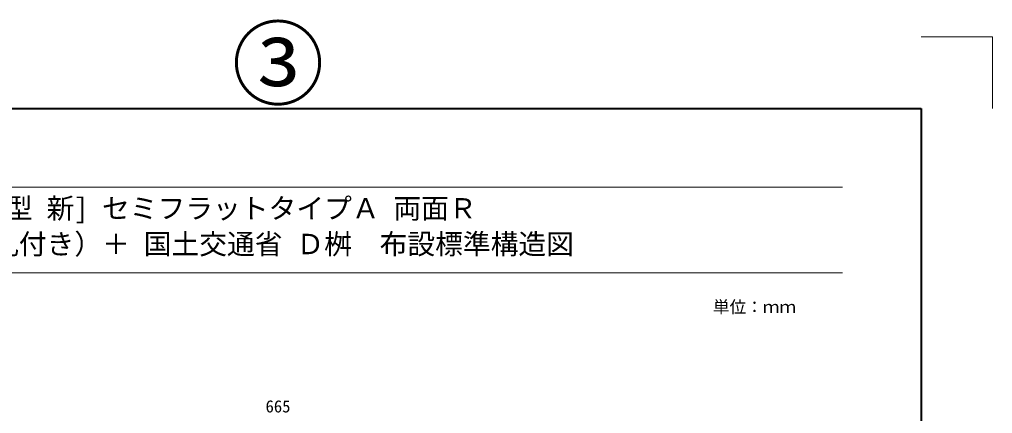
# Model space of a CAD drawing. Units: millimetres at full size, sheet at 1:20; details may follow other scales. Extents: x 77366 to 95666, y -7115 to 5664.
# Drawn here: x 83542 to 86266, y 4560 to 5664 of the extents above; entities that cross this region are included whole.
import ezdxf
from ezdxf.enums import TextEntityAlignment as Align

# ---------------------------------------------------------------- set-up
doc = ezdxf.new("R2010")
doc.units = ezdxf.units.MM
doc.header["$LTSCALE"] = 20
for name, color, linetype, lineweight in [('Defpoints_2', 8, 'Continuous', 0), ('図枠', 7, 'Continuous', 5), ('寸法線', 7, 'Continuous', 13), ('補助線', 8, 'Continuous', 13)]:
    doc.layers.add(name, color=color, linetype=linetype, lineweight=lineweight)
doc.styles.add('ＭＳ ゴシック', font='')
doc.styles.get('ＭＳ ゴシック').set_extended_font_data('MS Gothic')

msp = doc.modelspace()

# ---------------------------------------------------------------- linework, layer by layer
at = {"layer": 'Defpoints_2', "color": 7, "lineweight": 13}
for p, q in [((86065.8, 5614.64), (86265.8, 5614.64)), ((86265.8, 5614.64), (86265.8, 5414.64))]:
    msp.add_line(p, q, dxfattribs=at)
at = {"layer": '図枠', "lineweight": 40}
for p, q in [((82465.8, 5414.64), (86065.8, 5414.64)), ((86065.8, 5414.64), (86065.8, -125.36))]:
    msp.add_line(p, q, dxfattribs=at)
at = {"layer": '図枠', "lineweight": 13}
for p, q in [((82685.8, 5194.64), (85845.8, 5194.64)), ((82685.8, 4954.64), (85845.8, 4954.64))]:
    msp.add_line(p, q, dxfattribs=at)

# ---------------------------------------------------------------- texts
at = {"layer": '図枠', "style": 'ＭＳ ゴシック'}
for s, p in [('Ｌ形縁塊[国土交通省Ⅰ型 新] セミフラットタイプＡ 両面Ｒ', (82685.8, 5163.49)), ('排水性舗装対応（排水孔付き）＋ 国土交通省 Ｄ桝\u3000布設標準構造図 ', (82685.8, 5063.49))]:
    msp.add_text(s, height=56.96, dxfattribs=at).set_placement(p, align=Align.TOP_LEFT)
msp.add_text('単位：ｍｍ', height=34.18, dxfattribs=at).set_placement((85599.53, 4858.94), align=Align.MIDDLE_CENTER)
at = {"layer": '寸法線', "style": 'ＭＳ ゴシック'}
msp.add_text('665', height=34.18, dxfattribs=at).set_placement((84265.8, 4580.64), align=Align.MIDDLE_CENTER)
at = {"layer": '補助線', "color": 1, "style": 'ＭＳ ゴシック'}
msp.add_text('③', height=189.9, dxfattribs=at).set_placement((84265.8, 5539.52), align=Align.MIDDLE_CENTER)

doc.saveas('drawing.dxf')
